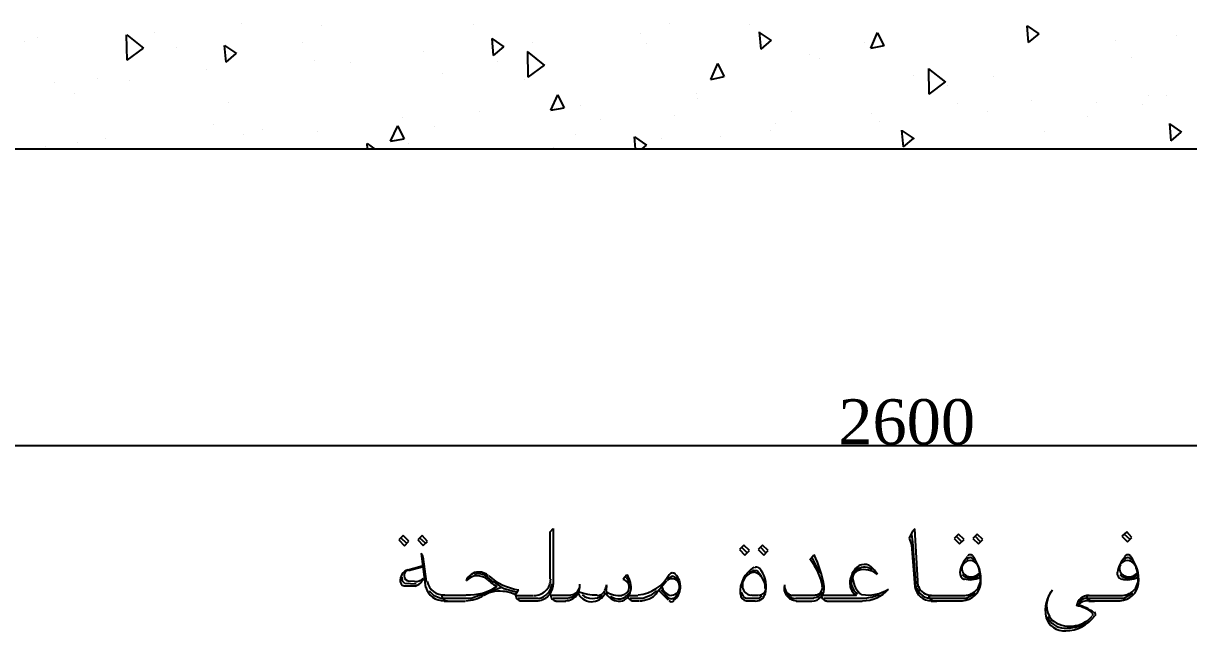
# Model space of a CAD drawing. Header units: millimetres. Extents: x -23396 to 106750, y 116 to 66281.
# Drawn here: x 91189 to 96337, y 55811 to 58498 of the extents above; entities that cross this region are included whole.
import ezdxf

# ---------------------------------------------------------------- set-up
doc = ezdxf.new("R2010")
doc.units = ezdxf.units.MM
doc.styles.add('top', font='cent.shx', dxfattribs={"height": 40})
doc.dimstyles.new('top', dxfattribs={"dimtxt": 35, "dimasz": 20, "dimexe": 1.25, "dimexo": 0.625, "dimtad": 1, "dimtxsty": 'top', "dimblk": 'OBLIQUE', "dimcen": 2.5, "dimadec": 0, "dimazin": 0, "dimtfac": 1, "dimtmove": 0, "dimatfit": 3, "dimldrblk": 'OBLIQUE', "dimfxl": 1, "dimarcsym": 0})

# ---------------------------------------------------------------- blocks, each defined once
blk = doc.blocks.new('_Oblique')
at = {"color": 0, "linetype": 'ByBlock', "lineweight": -2}
blk.add_line((-0.5, -0.5), (0.5, 0.5), dxfattribs=at)
blk = doc.blocks.new('*D202')
at = {"color": 0, "linetype": 'Continuous', "lineweight": -2, "transparency": 16777216}
for p, q in [((5317.7, -1592.1), (5317.7, -1854.8)), ((8017.7, -1592.1), (8017.7, -1854.8)), ((5317.7, -1853.6), (8017.7, -1853.6))]:
    blk.add_line(p, q, dxfattribs=at)
at = {"layer": 'Defpoints', "color": 0, "linetype": 'Continuous', "transparency": 16777216}
for p in [(5317.7, -1591.5), (8017.7, -1591.5), (8017.7, -1853.6)]:
    blk.add_point(p, dxfattribs=at)
at = {"color": 0, "linetype": 'Continuous', "lineweight": -2, "transparency": 16777216, "xscale": 20, "yscale": 20, "zscale": 20, "rotation": 180}
blk.add_blockref('_Oblique', (5317.7, -1853.6), dxfattribs=at)
at = {"color": 0, "linetype": 'Continuous', "lineweight": -2, "transparency": 16777216, "xscale": 20, "yscale": 20, "zscale": 20}
blk.add_blockref('_Oblique', (8017.7, -1853.6), dxfattribs=at)
at = {"color": 0, "linetype": 'Continuous', "transparency": 16777216, "insert": (6667.7, -1832.9), "char_height": 40, "attachment_point": 5, "style": 'top'}
blk.add_mtext('2600', dxfattribs=at)
blk = doc.blocks.new('upn st')
at = {"color": 0}
for p, q in [((6079.678, -1480.97), (6079.678, -1480.97)), ((6150.338, -1482.24), (6150.338, -1482.24)), ((6284.578, -1481.4), (6284.578, -1481.4)), ((6458.568, -1480.52), (6458.568, -1480.52)), ((6528.838, -1481.82), (6528.838, -1481.82)), ((5978.928, -1513.11), (5978.538, -1490.71)), ((5993.748, -1502.6), (5978.928, -1490.71)), ((6003.478, -1488.59), (6003.478, -1488.59)), ((6432.738, -1489.44), (6432.738, -1489.44)), ((6548.348, -1495.79), (6537.728, -1488.56)), ((6539.028, -1503.38), (6537.758, -1488.14)), ((6635.978, -1502.56), (6641.898, -1488.56)), ((6647.828, -1500.41), (6642.288, -1489.02)), ((6775.248, -1497.48), (6773.978, -1482.67)), ((6784.568, -1489.86), (6774.368, -1482.67)), ((6775.248, -1497.45), (6784.568, -1489.86)), ((6906.448, -1491.13), (6906.448, -1491.13)), ((5887.908, -1496.64), (5887.908, -1496.64)), ((5900.148, -1493.25), (5900.148, -1493.25)), ((5978.928, -1513.15), (5993.318, -1502.56)), ((6022.918, -1501.72), (6022.918, -1501.72)), ((6066.588, -1514.84), (6064.898, -1499.99)), ((6075.908, -1507.22), (6065.288, -1499.99)), ((6133.868, -1497.48), (6133.868, -1497.48)), ((6302.778, -1508.91), (6301.538, -1494.06)), ((6312.128, -1501.29), (6301.538, -1494.06)), ((6302.778, -1508.91), (6311.668, -1501.29)), ((6336.678, -1497.45), (6336.678, -1497.45)), ((6437.398, -1498.3), (6437.398, -1498.3)), ((6539.028, -1503.38), (6548.348, -1495.33)), ((6630.438, -1497.06), (6630.438, -1497.06)), ((6635.938, -1502.56), (6647.828, -1500.02)), ((6852.228, -1495.37), (6852.228, -1495.37)), ((6066.518, -1514.84), (6075.448, -1507.22)), ((6241.008, -1505.1), (6241.008, -1505.1)), ((6348.038, -1517.84), (6332.798, -1505.53)), ((6333.288, -1527.96), (6332.838, -1505.49)), ((6581.758, -1508.1), (6581.758, -1508.1)), ((6591.068, -1511.88), (6591.068, -1511.88)), ((6866.198, -1511.03), (6866.198, -1511.03)), ((6048.738, -1521.23), (6048.738, -1521.23)), ((6144.908, -1513.57), (6144.908, -1513.57)), ((6176.168, -1515.3), (6176.168, -1515.3)), ((6306.198, -1514.38), (6306.198, -1514.38)), ((6333.218, -1527.96), (6347.648, -1517.38)), ((6494.548, -1530.08), (6500.898, -1516.15)), ((6506.828, -1527.54), (6500.898, -1516.11)), ((6702.368, -1532.62), (6687.128, -1520.77)), ((6687.618, -1543.2), (6687.198, -1520.34)), ((5915.008, -1533.04), (5915.008, -1533.04)), ((5952.648, -1529.27), (5952.648, -1529.27)), ((5981.468, -1531.35), (5981.468, -1531.35)), ((6257.478, -1525), (6257.478, -1525)), ((6329.868, -1530.08), (6329.868, -1530.08)), ((6494.548, -1530.05), (6506.398, -1527.51)), ((6674.038, -1526.69), (6674.038, -1526.69)), ((6687.618, -1543.2), (6701.978, -1532.2)), ((6744.318, -1527.12), (6744.318, -1527.12)), ((5932.748, -1542.36), (5932.748, -1542.36)), ((6353.158, -1557.17), (6359.508, -1543.63)), ((6365.428, -1555.06), (6359.508, -1543.63)), ((6482.268, -1542.39), (6482.268, -1542.39)), ((6704.098, -1535.58), (6704.098, -1535.58)), ((6881.048, -1544.05), (6881.048, -1544.05)), ((6897.558, -1544.05), (6897.558, -1544.05)), ((6068.248, -1550.4), (6068.248, -1550.4)), ((6379.788, -1552.98), (6379.788, -1552.98)), ((6482.658, -1547.05), (6482.658, -1547.05)), ((6712.948, -1551.71), (6712.948, -1551.71)), ((6777.788, -1548.71), (6777.788, -1548.71)), ((6835.328, -1550.82), (6835.328, -1550.82)), ((6876.398, -1552.52), (6876.398, -1552.52)), ((6221.888, -1563.98), (6221.888, -1563.98)), ((6290.078, -1557.99), (6290.078, -1557.99)), ((6353.188, -1557.17), (6365.008, -1555.06)), ((6462.378, -1562.25), (6462.378, -1562.25)), ((6566.128, -1557.99), (6566.128, -1557.99)), ((6636.368, -1560.56), (6636.368, -1560.56)), ((6739.238, -1558.83), (6739.238, -1558.83)), ((6827.678, -1563.14), (6827.678, -1563.14)), ((6055.128, -1569.87), (6055.128, -1569.87)), ((6098.308, -1574.11), (6098.308, -1574.11)), ((6211.728, -1584.73), (6218.108, -1571.18)), ((6224.038, -1582.57), (6218.108, -1571.14)), ((6250.708, -1571.6), (6250.708, -1571.6)), ((6397.608, -1565.18), (6397.608, -1565.18)), ((6547.468, -1574.95), (6547.468, -1574.95)), ((6552.118, -1569.45), (6552.118, -1569.45)), ((6643.558, -1566.91), (6643.558, -1566.91)), ((6664.728, -1589.77), (6663.458, -1574.95)), ((6901.338, -1584.27), (6900.068, -1569.06)), ((6910.648, -1576.65), (6900.068, -1569.45)), ((5960.298, -1582.15), (5960.298, -1582.15)), ((6082.218, -1579.15), (6082.218, -1579.15)), ((6146.958, -1576.26), (6146.958, -1576.26)), ((6211.758, -1584.69), (6223.618, -1582.57)), ((6375.198, -1578.76), (6375.198, -1578.76)), ((6428.088, -1591.46), (6427.268, -1580.88)), ((6438.208, -1588.11), (6427.628, -1580.92)), ((6451.398, -1582.57), (6451.398, -1582.57)), ((6503.018, -1580.46), (6503.018, -1580.46)), ((6674.428, -1582.61), (6663.848, -1575.41)), ((6664.728, -1589.74), (6674.038, -1582.12)), ((6789.608, -1575.77), (6789.608, -1575.77)), ((6901.338, -1584.27), (6910.258, -1576.65)), ((5317.678, -1591.46), (8017.698, -1591.46)), ((5906.538, -1589.74), (5906.538, -1589.74)), ((5935.288, -1585.57), (5935.288, -1585.57)), ((6191.408, -1591.46), (6190.978, -1586.81)), ((6197.788, -1591.46), (6191.438, -1586.81)), ((6227.428, -1586.81), (6227.428, -1586.81)), ((6355.308, -1590.62), (6355.308, -1590.62)), ((6434.008, -1591.46), (6437.818, -1588.04)), ((6222.798, -1933.09), (6218.988, -1936.87)), ((6225.728, -1939.83), (6221.078, -1935.21)), ((6227.878, -1938.14), (6222.798, -1933.09)), ((6239.738, -1933.09), (6235.888, -1936.9)), ((6242.668, -1939.87), (6237.588, -1935.21)), ((6244.388, -1938.17), (6239.738, -1933.09)), ((6352.698, -1971.19), (6352.698, -1929.74)), ((6352.768, -1929.67), (6355.308, -1926.71)), ((6355.308, -1926.71), (6355.308, -1976.24)), ((6672.738, -1929.28), (6669.808, -1935.21)), ((6669.808, -1935.21), (6671.928, -1941.14)), ((6673.198, -1938.6), (6672.348, -1932.21)), ((6674.848, -1927.17), (6672.738, -1929.28)), ((6677.818, -1978.39), (6674.848, -1927.17)), ((6713.408, -1931.82), (6709.638, -1935.63)), ((6716.378, -1938.6), (6711.298, -1933.52)), ((6718.488, -1936.48), (6713.408, -1931.82)), ((6729.888, -1931.82), (6726.108, -1935.63)), ((6732.848, -1938.63), (6728.188, -1933.52)), ((6734.998, -1936.52), (6729.888, -1931.82)), ((6862.038, -1929.67), (6857.768, -1933.52)), ((6857.768, -1933.52), (6862.878, -1938.56)), ((6864.968, -1936.52), (6859.888, -1931.82)), ((6866.658, -1934.79), (6862.038, -1929.67)), ((6862.878, -1938.56), (6866.658, -1934.79)), ((6218.988, -1936.87), (6224.038, -1941.98)), ((6224.038, -1941.98), (6227.878, -1938.14)), ((6235.888, -1936.9), (6240.578, -1941.95)), ((6240.578, -1941.95), (6244.388, -1938.17)), ((6523.788, -1941.56), (6519.948, -1945.37)), ((6519.948, -1945.37), (6524.608, -1950.45)), ((6526.718, -1948.33), (6521.608, -1943.25)), ((6528.838, -1946.18), (6523.788, -1941.56)), ((6540.268, -1941.6), (6536.458, -1945.37)), ((6536.458, -1945.37), (6541.538, -1950.45)), ((6543.228, -1948.37), (6538.538, -1943.25)), ((6545.348, -1946.18), (6540.268, -1941.6)), ((6671.928, -1941.14), (6674.848, -1978.39)), ((6676.158, -1979.27), (6673.198, -1938.6)), ((6709.638, -1935.63), (6714.218, -1940.29)), ((6714.218, -1940.29), (6718.488, -1936.48)), ((6726.108, -1935.63), (6731.188, -1940.33)), ((6731.188, -1940.33), (6734.998, -1936.52)), ((6240.578, -1951.72), (6238.858, -1948.76)), ((6238.858, -1948.76), (6242.668, -1978.81)), ((6243.508, -1973.73), (6240.578, -1951.72)), ((6524.608, -1950.45), (6528.838, -1946.18)), ((6541.538, -1950.45), (6545.348, -1946.18)), ((6585.528, -1950.49), (6582.138, -1954.68)), ((6583.868, -1952.53), (6590.648, -1966.11)), ((6239.738, -1960.15), (6226.998, -1963.54)), ((6227.458, -1963.96), (6239.738, -1960.61)), ((6239.738, -1960.61), (6239.738, -1960.15)), ((6528.378, -1966.11), (6532.648, -1963.57)), ((6532.648, -1963.57), (6535.608, -1964)), ((6535.608, -1964), (6539.848, -1969.08)), ((6222.348, -1973.31), (6221.918, -1969.92)), ((6224.458, -1975.43), (6222.348, -1973.31)), ((6234.198, -1975.85), (6224.458, -1975.43)), ((6232.928, -1973.73), (6227.878, -1973.31)), ((6420.468, -1967.81), (6417.078, -1971.62)), ((6455.598, -1973.31), (6446.678, -1983.93)), ((6460.678, -1969.04), (6456.028, -1971.58)), ((6463.648, -1970.35), (6460.678, -1969.04)), ((6466.638, -1974.55), (6463.648, -1970.35)), ((6224.848, -1977.54), (6233.348, -1977.54)), ((6250.318, -1986.43), (6246.088, -1982.17)), ((6256.248, -1988.52), (6250.318, -1986.43)), ((6278.258, -1985.98), (6256.668, -1985.98)), ((6309.128, -1979.24), (6282.848, -1988.55)), ((6322.248, -1983.05), (6312.088, -1980.12)), ((6321.788, -1985.59), (6324.758, -1980.97)), ((6321.858, -1985.98), (6337.948, -1985.98)), ((6370.548, -1986.01), (6352.728, -1986.01)), ((6420.918, -1986.01), (6430.238, -1986.01)), ((6441.208, -1986.01), (6434.468, -1988.52)), ((6446.748, -1981.78), (6441.208, -1986.01)), ((6457.328, -1990.24), (6447.978, -1980.9)), ((6450.558, -1980.93), (6457.298, -1988.09)), ((6462.408, -1988.09), (6465.368, -1984.74)), ((6524.178, -1987.74), (6521.608, -1983.05)), ((6536.878, -1986.01), (6530.958, -1986.01)), ((6539.848, -1986.43), (6536.878, -1988.59)), ((6586.408, -1986.01), (6566.518, -1986.01)), ((6623.238, -1986.01), (6591.918, -1986.01)), ((6687.168, -1986.01), (6717.218, -1986.01)), ((6728.188, -1983.93), (6720.148, -1988.59)), ((6826.018, -1986.01), (6856.498, -1986.01)), ((6867.078, -1983.93), (6859.458, -1988.55)), ((6261.748, -1988.52), (6256.248, -1988.52)), ((6282.848, -1988.55), (6259.178, -1988.55)), ((6259.178, -1991.09), (6264.288, -1991.09)), ((6261.718, -1991.13), (6277.768, -1991.13)), ((6342.148, -1988.59), (6324.328, -1988.59)), ((6340.458, -1991.09), (6326.938, -1991.09)), ((6368.818, -1988.55), (6355.268, -1988.55)), ((6357.778, -1991.13), (6366.668, -1991.13)), ((6434.468, -1988.52), (6423.458, -1988.52)), ((6431.048, -1991.09), (6425.968, -1991.09)), ((6457.298, -1988.09), (6459.408, -1988.94)), ((6459.408, -1988.94), (6462.408, -1988.09)), ((6525.878, -1988.59), (6524.178, -1987.74)), ((6533.918, -1991.09), (6525.838, -1991.09)), ((6536.878, -1988.59), (6525.878, -1988.59)), ((6585.528, -1988.59), (6569.868, -1988.59)), ((6569.898, -1991.09), (6583.478, -1991.09)), ((6632.588, -1988.55), (6594.488, -1988.55)), ((6596.998, -1991.09), (6628.318, -1991.09)), ((6720.148, -1988.59), (6689.248, -1988.59)), ((6689.278, -1991.13), (6694.328, -1991.13)), ((6716.828, -1991.09), (6691.818, -1991.09)), ((6822.208, -1989.82), (6819.628, -1991.94)), ((6825.168, -1988.55), (6822.208, -1989.82)), ((6831.058, -1988.55), (6825.168, -1988.55)), ((6859.458, -1988.55), (6828.558, -1988.55)), ((6828.588, -1991.06), (6833.668, -1991.06)), ((6856.078, -1991.09), (6831.098, -1991.09))]:
    blk.add_line(p, q, dxfattribs=at)
for points in [[(6593.428, -1978), (6591.738, -1969.36), (6588.038, -1961.32), (6582.638, -1954.4)], [(6594.698, -1977.83), (6593.218, -1968.09), (6590.218, -1958.67), (6585.848, -1949.82)], [(6721.418, -1951.76), (6717.818, -1955.57), (6715.458, -1960.26), (6714.578, -1965.41)], [(6723.778, -1955.11), (6720.998, -1955.11), (6718.488, -1956.66), (6717.188, -1959.13)], [(6724.028, -1952.57), (6722.648, -1952.46), (6721.348, -1953.2), (6720.678, -1954.4)], [(6723.428, -1950.03), (6722.548, -1950.17), (6721.768, -1950.59), (6721.278, -1951.3)], [(6725.868, -1950.77), (6725.198, -1950.2), (6724.308, -1949.96), (6723.428, -1950.03)], [(6730.348, -1959.13), (6729.038, -1956.66), (6726.538, -1955.11), (6723.778, -1955.11)], [(6727.168, -1954.86), (6726.678, -1953.56), (6725.478, -1952.67), (6724.028, -1952.57)], [(6733.058, -1975.46), (6734.048, -1966.68), (6731.438, -1957.89), (6725.758, -1951.09)], [(6860.698, -1951.79), (6857.128, -1955.53), (6854.738, -1960.29), (6853.888, -1965.41)], [(6862.638, -1955.11), (6859.888, -1955.11), (6857.308, -1956.62), (6856.038, -1959.09)], [(6863.338, -1952.57), (6861.928, -1952.46), (6860.628, -1953.2), (6859.918, -1954.37)], [(6862.708, -1950.06), (6861.828, -1950.17), (6861.048, -1950.63), (6860.518, -1951.3)], [(6869.198, -1959.09), (6867.928, -1956.62), (6865.418, -1955.11), (6862.638, -1955.11)], [(6865.108, -1950.77), (6864.438, -1950.24), (6863.588, -1949.92), (6862.708, -1950.06)], [(6866.448, -1954.86), (6865.918, -1953.59), (6864.748, -1952.67), (6863.338, -1952.57)], [(6872.408, -1975.46), (6873.398, -1966.64), (6870.748, -1957.86), (6865.108, -1951.05)], [(6227.138, -1963.19), (6222.558, -1964.67), (6219.658, -1969.18), (6220.298, -1973.98)], [(6227.498, -1963.68), (6225.128, -1964.14), (6223.468, -1966.33), (6223.618, -1968.73)], [(6289.618, -1965.27), (6284.648, -1965.2), (6280.128, -1968.3), (6278.468, -1973.03)], [(6297.278, -1969.54), (6293.888, -1967.07), (6289.508, -1966.33), (6285.528, -1967.56)], [(6298.328, -1968.69), (6295.928, -1966.54), (6292.798, -1965.3), (6289.618, -1965.27)], [(6460.538, -1966.11), (6459.478, -1966.26), (6458.568, -1966.82), (6457.898, -1967.67)], [(6463.398, -1967.17), (6462.658, -1966.4), (6461.598, -1966.04), (6460.538, -1966.11)], [(6532.748, -1961.11), (6524.608, -1966.11), (6519.878, -1975.22), (6520.438, -1984.78)], [(6533.178, -1965.34), (6529.758, -1965.76), (6526.618, -1967.6), (6524.678, -1970.42)], [(6542.768, -1979.77), (6543.088, -1973.35), (6539.178, -1967.49), (6533.108, -1965.27)], [(6537.338, -1962.06), (6536.248, -1960.86), (6534.478, -1960.68), (6533.178, -1961.6)], [(6543.368, -1982.31), (6544.428, -1974.9), (6542.278, -1967.38), (6537.448, -1961.63)], [(6620.278, -1965.02), (6618.478, -1968.55), (6617.458, -1972.43), (6617.318, -1976.34)], [(6624.298, -1962.37), (6620.738, -1964.95), (6618.588, -1969.11), (6618.588, -1973.52)], [(6624.758, -1963.89), (6621.578, -1964.88), (6619.568, -1967.91), (6619.858, -1971.19)], [(6627.788, -1958.78), (6624.578, -1959.84), (6621.938, -1962.13), (6620.418, -1965.16)], [(6637.348, -1963.43), (6633.678, -1960.61), (6628.678, -1960.22), (6624.578, -1962.52)], [(6641.758, -1967.31), (6637.108, -1963.43), (6630.858, -1962.16), (6625.078, -1963.89)], [(6635.908, -1960.43), (6633.718, -1958.57), (6630.718, -1958.04), (6627.998, -1958.95)], [(6641.758, -1967.24), (6640.178, -1964.63), (6638.198, -1962.3), (6635.908, -1960.36)], [(6714.748, -1965.34), (6714.258, -1968.2), (6715.988, -1970.98), (6718.698, -1971.83)], [(6717.148, -1958.88), (6715.488, -1962.09), (6716.518, -1966.01), (6719.518, -1967.98)], [(6719.338, -1967.95), (6723.428, -1970.63), (6728.898, -1969.82), (6731.998, -1966.01)], [(6732.808, -1970.14), (6732.498, -1966.29), (6731.718, -1962.48), (6730.348, -1958.85)], [(6853.638, -1965.34), (6853.108, -1968.16), (6854.838, -1970.95), (6857.588, -1971.79)], [(6856.458, -1958.85), (6854.808, -1962.02), (6855.828, -1965.97), (6858.858, -1967.95)], [(6858.688, -1967.91), (6862.778, -1970.59), (6868.208, -1969.75), (6871.318, -1965.97)], [(6872.088, -1970.14), (6871.768, -1966.26), (6870.958, -1962.48), (6869.658, -1958.85)], [(6220.298, -1974.02), (6220.788, -1976.31), (6222.978, -1977.83), (6225.268, -1977.51)], [(6223.618, -1968.73), (6223.718, -1971.12), (6225.588, -1973.03), (6227.988, -1973.28)], [(6232.818, -1973.7), (6235.718, -1973.91), (6238.608, -1972.85), (6240.648, -1970.77)], [(6233.488, -1977.69), (6236.948, -1976.8), (6239.808, -1974.23), (6240.868, -1970.77)], [(6244.148, -1973.49), (6245.448, -1980.86), (6252.118, -1986.12), (6259.628, -1985.55)], [(6297.728, -1972.11), (6292.128, -1967.14), (6283.548, -1967.56), (6278.468, -1973.13)], [(6297.098, -1969.82), (6301.858, -1973.63), (6306.938, -1977.05), (6312.298, -1980.08)], [(6297.628, -1972.25), (6300.168, -1974.51), (6302.988, -1976.49), (6305.948, -1978.14)], [(6298.578, -1968.69), (6305.948, -1975.29), (6315.198, -1979.56), (6324.998, -1980.9)], [(6342.468, -1988.66), (6348.958, -1987.32), (6353.788, -1981.85), (6354.388, -1975.25)], [(6348.888, -1981.71), (6351.638, -1978.96), (6353.188, -1975.22), (6353.188, -1971.34)], [(6350.998, -1986.36), (6353.758, -1983.61), (6355.308, -1979.87), (6355.308, -1975.96)], [(6370.858, -1985.52), (6375.658, -1985.02), (6379.258, -1980.79), (6379.008, -1975.92)], [(6375.978, -1986.05), (6378.308, -1983.22), (6379.328, -1979.59), (6378.868, -1976.03)], [(6401.098, -1981.39), (6401.838, -1979.87), (6402.328, -1978.21), (6402.578, -1976.52)], [(6402.088, -1982.31), (6402.648, -1980.4), (6402.788, -1978.43), (6402.578, -1976.45)], [(6422.578, -1979.1), (6422.788, -1975.6), (6420.468, -1972.5), (6417.078, -1971.76)], [(6423.248, -1975.46), (6422.508, -1973.49), (6421.308, -1971.62), (6419.798, -1970.07)], [(6424.098, -1982.02), (6424.698, -1976.98), (6423.458, -1971.9), (6420.638, -1967.7)], [(6430.558, -1985.45), (6442.088, -1984.42), (6452.358, -1977.65), (6457.818, -1967.42)], [(6462.448, -1971.48), (6460.188, -1970.74), (6457.678, -1971.37), (6455.948, -1972.99)], [(6466.928, -1976.49), (6466.428, -1974.12), (6464.738, -1972.25), (6462.448, -1971.48)], [(6467.838, -1979.13), (6468.128, -1974.65), (6466.428, -1970.28), (6463.258, -1967.17)], [(6465.658, -1982.77), (6467.028, -1980.93), (6467.378, -1978.57), (6466.638, -1976.38)], [(6524.678, -1970.42), (6522.698, -1973.24), (6522.028, -1976.77), (6522.838, -1980.12)], [(6559.738, -1976.49), (6558.858, -1979.73), (6559.458, -1983.26), (6561.468, -1986.01)], [(6617.698, -1976.49), (6617.528, -1980.47), (6619.858, -1984.18), (6623.558, -1985.73)], [(6618.588, -1973.52), (6618.588, -1977.93), (6620.738, -1982.1), (6624.298, -1984.67)], [(6619.998, -1971.34), (6620.598, -1976.91), (6623.448, -1982.02), (6627.788, -1985.52)], [(6716.588, -1967.42), (6720.818, -1971.72), (6727.628, -1971.94), (6732.108, -1967.88)], [(6716.938, -1990.67), (6725.408, -1990.28), (6732.288, -1983.79), (6733.198, -1975.39)], [(6718.458, -1971.23), (6723.108, -1972.68), (6728.228, -1972.18), (6732.528, -1969.75)], [(6728.788, -1981.57), (6731.758, -1978.5), (6733.198, -1974.33), (6732.848, -1970.14)], [(6855.898, -1967.42), (6860.098, -1971.72), (6866.908, -1971.94), (6871.388, -1967.91)], [(6856.218, -1990.63), (6864.648, -1990.24), (6871.598, -1983.79), (6872.478, -1975.39)], [(6857.728, -1971.27), (6862.428, -1972.71), (6867.508, -1972.15), (6871.768, -1969.75)], [(6868.068, -1981.57), (6870.998, -1978.53), (6872.478, -1974.37), (6872.088, -1970.14)], [(6242.768, -1978.5), (6244.708, -1985.91), (6251.628, -1990.99), (6259.318, -1990.67)], [(6257.058, -1985.76), (6257.058, -1987.07), (6257.588, -1988.34), (6258.508, -1989.22)], [(6278.078, -1990.63), (6283.798, -1990.46), (6289.338, -1988.8), (6294.168, -1985.73)], [(6278.578, -1985.55), (6288.278, -1985.87), (6297.878, -1983.15), (6305.948, -1977.72)], [(6303.628, -1982.48), (6300.308, -1982.98), (6297.168, -1984.14), (6294.348, -1985.91)], [(6322.358, -1985.52), (6316.568, -1982.62), (6310.078, -1981.6), (6303.728, -1982.59)], [(6322.218, -1985.76), (6322.218, -1987.07), (6322.708, -1988.34), (6323.658, -1989.26)], [(6338.478, -1986.01), (6342.358, -1986.01), (6346.138, -1984.49), (6348.888, -1981.71)], [(6340.598, -1990.67), (6344.508, -1990.67), (6348.248, -1989.15), (6350.998, -1986.36)], [(6353.188, -1985.76), (6353.188, -1987.07), (6353.678, -1988.34), (6354.598, -1989.22)], [(6366.628, -1990.67), (6370.268, -1990.53), (6373.648, -1988.83), (6375.978, -1986.05)], [(6369.238, -1988.02), (6372.168, -1987.6), (6374.778, -1986.05), (6376.508, -1983.65)], [(6376.788, -1982.66), (6378.628, -1987.77), (6383.388, -1991.3), (6388.818, -1991.48)], [(6377.248, -1982.17), (6382.608, -1984.46), (6388.398, -1985.62), (6394.288, -1985.55)], [(6381.018, -1985.48), (6386.208, -1989.33), (6393.268, -1989.54), (6398.728, -1985.98)], [(6388.818, -1991.48), (6394.248, -1991.73), (6399.298, -1988.59), (6401.518, -1983.65)], [(6394.148, -1986.01), (6397.108, -1985.98), (6399.788, -1984.21), (6401.058, -1981.57)], [(6401.768, -1983.26), (6403.778, -1987.7), (6408.078, -1990.7), (6412.988, -1991.06)], [(6401.838, -1982.48), (6406.138, -1985.13), (6411.118, -1986.33), (6416.128, -1985.94)], [(6405.928, -1986.58), (6408.508, -1988.59), (6411.818, -1989.36), (6415.068, -1988.8)], [(6412.698, -1991.06), (6418.238, -1991.48), (6423.148, -1987.46), (6423.778, -1981.92)], [(6415.068, -1988.8), (6418.278, -1988.27), (6421.098, -1986.33), (6422.858, -1983.58)], [(6416.128, -1985.59), (6419.578, -1985.31), (6422.338, -1982.55), (6422.578, -1979.1)], [(6421.278, -1985.76), (6421.278, -1987.1), (6421.808, -1988.34), (6422.718, -1989.26)], [(6431.538, -1990.67), (6437.498, -1990.7), (6443.178, -1988.2), (6447.168, -1983.82)], [(6451.398, -1977.51), (6451.898, -1981.95), (6455.428, -1985.48), (6459.908, -1985.94)], [(6459.868, -1985.62), (6462.158, -1985.66), (6464.278, -1984.56), (6465.658, -1982.77)], [(6461.778, -1990.46), (6465.338, -1987.74), (6467.558, -1983.61), (6467.838, -1979.13)], [(6520.828, -1984.88), (6520.798, -1987.88), (6523.088, -1990.39), (6526.088, -1990.63)], [(6523.048, -1979.84), (6523.898, -1983.54), (6527.428, -1986.01), (6531.198, -1985.52)], [(6534.168, -1991.09), (6538.858, -1990.88), (6542.668, -1987.25), (6543.158, -1982.55)], [(6537.448, -1985.59), (6538.958, -1985.62), (6540.478, -1984.99), (6541.568, -1983.93)], [(6541.568, -1983.93), (6542.668, -1982.8), (6543.268, -1981.32), (6543.228, -1979.77)], [(6559.808, -1976.7), (6559.248, -1981.11), (6562.208, -1985.13), (6566.548, -1985.91)], [(6561.468, -1986.01), (6563.448, -1988.76), (6566.618, -1990.49), (6570.008, -1990.67)], [(6561.508, -1984.6), (6563.408, -1987.25), (6566.618, -1988.76), (6569.898, -1988.52)], [(6585.598, -1988.09), (6588.878, -1987.85), (6591.738, -1985.76), (6592.938, -1982.73)], [(6586.908, -1985.55), (6588.808, -1985.48), (6590.578, -1984.6), (6591.738, -1983.15)], [(6591.738, -1983.15), (6592.938, -1981.71), (6593.428, -1979.8), (6593.148, -1977.97)], [(6592.228, -1987.14), (6594.348, -1984.64), (6595.268, -1981.35), (6594.768, -1978.11)], [(6592.298, -1985.8), (6592.298, -1987.1), (6592.828, -1988.34), (6593.748, -1989.26)], [(6628.108, -1985.16), (6636.258, -1986.5), (6644.618, -1984.78), (6651.538, -1980.26)], [(6628.568, -1990.7), (6637.348, -1990.7), (6645.778, -1986.93), (6651.678, -1980.33)], [(6632.798, -1987.99), (6636.538, -1987.63), (6640.178, -1986.65), (6643.558, -1985.06)], [(6674.958, -1978), (6675.738, -1985.45), (6682.158, -1990.95), (6689.558, -1990.67)], [(6676.478, -1979.13), (6678.488, -1985.2), (6684.378, -1989.05), (6690.728, -1988.48)], [(6677.988, -1977.86), (6679.548, -1982.8), (6684.308, -1985.98), (6689.488, -1985.59)], [(6687.128, -1985.76), (6687.128, -1987.1), (6687.618, -1988.34), (6688.538, -1989.26)], [(6717.468, -1985.98), (6721.738, -1986.22), (6725.828, -1984.6), (6728.788, -1981.57)], [(6796.528, -1981.43), (6791.018, -1987.85), (6788.868, -1996.49), (6790.708, -2004.74)], [(6796.418, -1981.28), (6789.788, -1988.69), (6789.578, -1999.84), (6795.888, -2007.5)], [(6828.838, -1986.05), (6823.298, -1985.73), (6818.468, -1989.79), (6817.658, -1995.29)], [(6826.408, -1985.8), (6826.408, -1987.1), (6826.898, -1988.34), (6827.848, -1989.26)], [(6856.778, -1986.01), (6860.978, -1986.19), (6865.108, -1984.6), (6868.068, -1981.57)], [(6258.508, -1989.22), (6259.418, -1990.14), (6260.688, -1990.67), (6261.958, -1990.67)], [(6323.658, -1989.26), (6324.578, -1990.17), (6325.818, -1990.7), (6327.118, -1990.7)], [(6354.598, -1989.22), (6355.478, -1990.14), (6356.748, -1990.67), (6358.058, -1990.67)], [(6422.718, -1989.26), (6423.638, -1990.14), (6424.878, -1990.67), (6426.218, -1990.67)], [(6457.608, -1990.32), (6458.708, -1991.69), (6460.648, -1991.87), (6462.018, -1990.84)], [(6583.798, -1991.09), (6587.078, -1991.06), (6590.148, -1989.57), (6592.228, -1987.14)], [(6593.748, -1989.26), (6594.668, -1990.14), (6595.898, -1990.7), (6597.208, -1990.7)], [(6688.538, -1989.26), (6689.488, -1990.17), (6690.758, -1990.7), (6692.028, -1990.67)], [(6831.878, -2001.36), (6827.748, -1998.04), (6822.808, -1995.85), (6817.618, -1994.94)], [(6833.108, -2001.07), (6828.808, -1997.93), (6824.008, -1995.61), (6818.888, -1994.2)], [(6828.948, -1990.77), (6825.308, -1990.28), (6821.678, -1991.62), (6819.138, -1994.23)], [(6827.848, -1989.26), (6828.768, -1990.17), (6830.008, -1990.7), (6831.308, -1990.7)], [(6790.638, -2005.06), (6792.788, -2012.82), (6800.198, -2017.97), (6808.238, -2017.27)], [(6792.008, -2004.53), (6794.408, -2010.56), (6800.198, -2014.59), (6806.688, -2014.8)], [(6795.748, -2007.64), (6806.758, -2016.07), (6822.458, -2014.59), (6831.658, -2004.21)], [(6808.198, -2017.34), (6818.288, -2016.98), (6827.708, -2012.12), (6833.778, -2004.04)], [(6832.328, -2002.77), (6832.328, -2002.31), (6832.118, -2001.89), (6831.798, -2001.57)], [(6831.798, -2003.9), (6832.118, -2003.65), (6832.328, -2003.19), (6832.328, -2002.77)], [(6834.098, -2004.07), (6834.798, -2003.02), (6834.558, -2001.57), (6833.528, -2000.86)], [(6806.648, -2014.73), (6813.568, -2015.29), (6820.518, -2013.56), (6826.368, -2009.79)]]:
    blk.add_open_spline(points, degree=3, dxfattribs=at)
at = {"linetype": 'Continuous'}
dim = blk.add_linear_dim(base=(8017.708, -1853.569), p1=(5317.678, -1591.46), p2=(8017.708, -1591.46), text='2600', dimstyle='top', dxfattribs=at)
dim.commit()
dim.dimension.update_dxf_attribs({"geometry": '*D202', "text_midpoint": (6667.693, -1832.944)})

msp = doc.modelspace()

# ---------------------------------------------------------------- block references
at = {"xscale": 5, "yscale": 5, "zscale": 5}
msp.add_blockref('upn st', (61752.657, 65900.837), dxfattribs=at)

doc.saveas('drawing.dxf')
